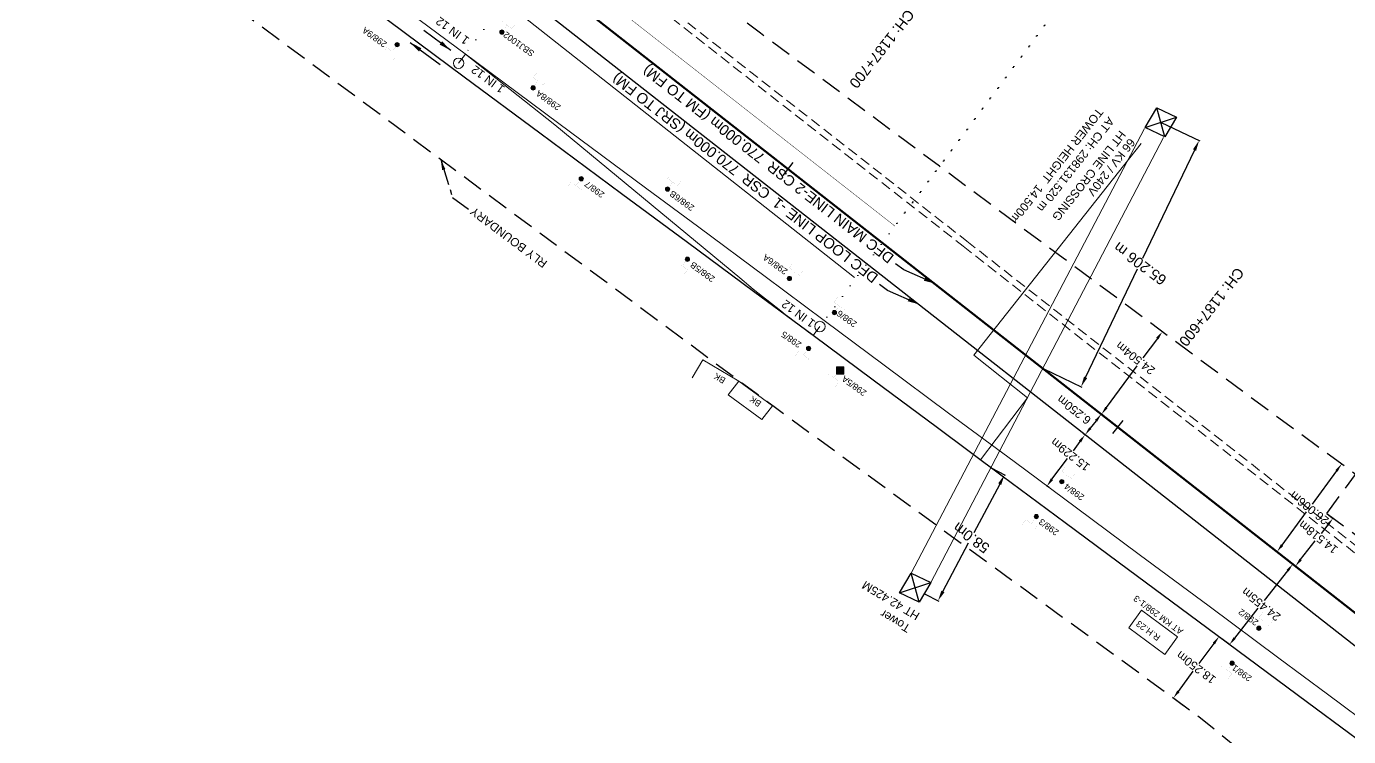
# Model space of a CAD drawing. Header units: metres. Extents: x 643874 to 646664, y 3378445 to 3380508.
# Drawn here: x 646071.5 to 646387.3, y 3378619.9 to 3378789.5 of the extents above; entities that cross this region are included whole.
import ezdxf
from ezdxf.enums import TextEntityAlignment as Align

# ---------------------------------------------------------------- set-up
doc = ezdxf.new("R2010")
doc.units = ezdxf.units.M
doc.header["$MEASUREMENT"] = 0
doc.header["$PDMODE"] = 35
doc.header["$PDSIZE"] = 1
for name, pattern in [('ACAD_ISO07W100', [3, 0, -3]), ('CENTER', [2, 1.25, -0.25, 0.25, -0.25]), ('DASHED', [0.75, 0.5, -0.25]), ('DASHED2', [0.375, 0.25, -0.125])]:
    doc.linetypes.add(name, pattern=pattern)
doc.layers.get('Defpoints').update_dxf_attribs({"color": 5, "lineweight": 0})
for name, color, linetype, lineweight in [('Bench_Mark', 7, 'Continuous', 0), ('C-ALIG-LABL-DG', 1, 'Continuous', 25), ('DFCC BOUNDARY', 6, 'CENTER', 0), ('DOTED LINE', 7, 'ACAD_ISO07W100', 18), ('Existing IR Track', 143, 'Continuous', 0), ('Existing Railway Boundary', 36, 'CENTER', 0), ('flow direction', 7, 'Continuous', 0), ('Govt buliding', 7, 'Continuous', 13), ('HT_PWR_LINE', 134, 'POWER', 0), ('NEW DFCC MAIN LINE - SHAMBHU - 05.03.2020$0$Proposed Alignment', 7, 'Continuous', 0), ('OHE MAST', 7, 'Continuous', 0), ('Pavers', 7, 'Continuous', 0), ('PROPOSED DFCC TRACK', 1, 'Continuous', 0), ('Residential Building Pucca', 7, 'Continuous', 13), ("SARAI BANJARA STN SRJ's", 251, 'Continuous', 0), ('Text', 7, 'Continuous', 13)]:
    doc.layers.add(name, color=color, linetype=linetype, lineweight=lineweight)
for name, color, linetype in [('Dimension', 10, 'Continuous'), ('HT_TEXT', 7, 'Continuous'), ('HT_TOWER', 7, 'Continuous'), ("SARAI BANJARA STN. SRJ's", 10, 'Continuous')]:
    doc.layers.add(name, color=color, linetype=linetype)
doc.styles.add('ARIAL', font='arial.ttf')
doc.styles.get("Standard").update_dxf_attribs({"font": 'arial.ttf'})
doc.styles.add('Style-Arial', font='arial.ttf')
doc.linetypes.add('F-LINE', pattern='A,0.6,["X",Standard,S=0.3,R=0,X=0,Y=-0.15],0.1', length=0.7)
doc.linetypes.add('POWER', pattern='A,10,-0.2,[131,ltypeshp.shx,S=0.4,R=0,X=-0.2,Y=0],-0.2,[131,ltypeshp.shx,S=0.4,R=180,X=1.2,Y=0],-1.4,[131,ltypeshp.shx,S=0.4,R=0,X=-0.2,Y=0],-0.2,[131,ltypeshp.shx,S=0.4,R=180,X=1.2,Y=0],-1.4,[131,ltypeshp.shx,S=0.4,R=0,X=-0.2,Y=0],-0.2,[131,ltypeshp.shx,S=0.4,R=180,X=1.2,Y=0],-1.2', length=14.8)
doc.dimstyles.new('DIM', dxfattribs={"dimtxt": 2.5, "dimasz": 2.5, "dimexe": 0.18, "dimexo": 0.0625, "dimgap": 0.09, "dimtad": 0, "dimtih": 1, "dimtoh": 1, "dimdec": 3, "dimzin": 0, "dimdsep": 46, "dimtxsty": 'Standard', "dimcen": 0.09, "dimaunit": 1, "dimadec": 3, "dimazin": 0, "dimtfac": 1, "dimtdec": 3, "dimtofl": 0, "dimtmove": 0, "dimatfit": 3, "dimfxl": 1, "dimtolj": 1, "dimtzin": 0, "dimarcsym": 0})
doc.dimstyles.new('ISO-25', dxfattribs={"dimtxt": 2.5, "dimasz": 2.5, "dimexe": 1.25, "dimexo": 0.625, "dimtad": 1, "dimdec": 3, "dimtxsty": 'Standard', "dimcen": 2.5, "dimadec": 0, "dimazin": 0, "dimtfac": 1, "dimtdec": 3, "dimtmove": 0, "dimatfit": 3, "dimfxl": 1, "dimarcsym": 0})
doc.dimstyles.get("Standard").update_dxf_attribs({"dimtxt": 2.5, "dimasz": 2.5, "dimexe": 0.18, "dimexo": 0.0625, "dimgap": 0.09, "dimtad": 0, "dimtih": 1, "dimtoh": 1, "dimdec": 3, "dimzin": 0, "dimdsep": 46, "dimtxsty": 'ARIAL', "dimcen": 0.09, "dimadec": 0, "dimazin": 0, "dimtfac": 1, "dimtdec": 3, "dimtofl": 0, "dimtmove": 0, "dimatfit": 3, "dimfxl": 1, "dimtolj": 1, "dimtzin": 0, "dimarcsym": 0})

# ---------------------------------------------------------------- blocks, each defined once
blk = doc.blocks.new('BM')
blk.add_hatch(color=256).paths.add_polyline_path([(-0.88, -0.88), (-0.88, 0.88), (0.88, 0.88), (0.88, -0.88)])
for p, q in [((0.88, 0.88), (-0.88, 0.88)), ((-0.88, 0.88), (-0.88, -0.88)), ((0.88, -0.88), (0.88, 0.88)), ((-0.88, -0.88), (0.88, -0.88))]:
    blk.add_line(p, q)
blk = doc.blocks.new('OHE MAST')
h = blk.add_hatch(color=256)
edge = h.paths.add_edge_path()
edge.add_arc((0, 0), 0.514, 0, 360)
at = {"const_width": 0.01, "flags": 128}
for points in [[(1.5, 3.5), (1.5, 2), (-1.5, 2), (-1.5, 3.5)], [(0, 2), (0, 0)]]:
    blk.add_lwpolyline(points, dxfattribs=at)
blk.add_circle((0, 0), 0.514)
blk = doc.blocks.new('*D42')
at = {"layer": 'Defpoints', "color": 0, "lineweight": 13, "transparency": 16777216}
for p in [(646324.94, 3378691.52), (646315.28, 3378679.73), (646315.86, 3378679.29)]:
    blk.add_point(p, dxfattribs=at)
at = {"layer": 'Dimension', "color": 0, "lineweight": -2, "transparency": 16777216}
for p, q in [((646324.84, 3378691.6), (646324.25, 3378692.03)), ((646323.16, 3378690.35), (646321.52, 3378688.14)), ((646316.47, 3378681.33), (646320.15, 3378686.3)), ((646315.76, 3378679.37), (646315.18, 3378679.8))]:
    blk.add_line(p, q, dxfattribs=at)
at = {"layer": 'Dimension', "color": 0, "lineweight": 13, "transparency": 16777216}
for points in [[(646322.89, 3378690.55), (646323.43, 3378690.15), (646324.35, 3378691.96)], [(646316.2, 3378681.53), (646316.74, 3378681.13), (646315.28, 3378679.73)]]:
    blk.add_solid(points, dxfattribs=at)
at = {"layer": 'Dimension', "color": 0, "lineweight": 0, "transparency": 16777216, "insert": (646320.84, 3378687.22), "char_height": 2, "attachment_point": 5, "rotation": 142, "style": 'Style-Arial'}
blk.add_mtext('\\A1;15.229m', dxfattribs=at)
blk = doc.blocks.new('TerminatorOpen_0.5')
at = {"color": 0, "linetype": 'ByBlock', "lineweight": -2}
for q in [(-1, 0.25), (-1, 0), (-1, -0.25)]:
    blk.add_line((0, 0), q, dxfattribs=at)
blk = doc.blocks.new('*D93')
at = {"layer": 'Defpoints', "color": 0, "lineweight": 13, "transparency": 16777216}
for p in [(646342.76, 3378716.62), (646342.82, 3378716.57), (646328.23, 3378696.88)]:
    blk.add_point(p, dxfattribs=at)
at = {"layer": 'Dimension', "color": 0, "lineweight": -2, "transparency": 16777216}
for p, q in [((646341.63, 3378714.96), (646338.2, 3378710.31)), ((646342.86, 3378716.54), (646342.92, 3378716.5)), ((646329.48, 3378698.45), (646336.84, 3378708.46)), ((646328.33, 3378696.81), (646328.39, 3378696.77))]:
    blk.add_line(p, q, dxfattribs=at)
at = {"layer": 'Dimension', "color": 0, "lineweight": 13, "transparency": 16777216}
for points in [[(646341.36, 3378715.16), (646341.9, 3378714.77), (646342.82, 3378716.57)], [(646329.21, 3378698.65), (646329.74, 3378698.25), (646328.29, 3378696.84)]]:
    blk.add_solid(points, dxfattribs=at)
at = {"layer": 'Dimension', "color": 0, "lineweight": 0, "transparency": 16777216, "insert": (646336.39, 3378710.27), "char_height": 2, "attachment_point": 5, "rotation": 142, "style": 'Style-Arial'}
blk.add_mtext('\\A1;24.504m', dxfattribs=at)
blk = doc.blocks.new('*D122')
at = {"layer": 'Defpoints', "color": 0, "lineweight": 13, "transparency": 16777216}
for p in [(646327.68, 3378697.32), (646323.82, 3378692.4), (646324.38, 3378691.96)]:
    blk.add_point(p, dxfattribs=at)
at = {"layer": 'Dimension', "color": 0, "lineweight": -2, "transparency": 16777216}
for p, q in [((646327, 3378695.31), (646325.61, 3378693.54)), ((646327.77, 3378697.24), (646328.33, 3378696.8)), ((646323.92, 3378692.32), (646324.48, 3378691.88))]:
    blk.add_line(p, q, dxfattribs=at)
at = {"layer": 'Dimension', "color": 0, "lineweight": 13, "transparency": 16777216}
for points in [[(646326.74, 3378695.51), (646327.26, 3378695.1), (646328.23, 3378696.88)], [(646325.35, 3378693.74), (646325.87, 3378693.33), (646324.38, 3378691.96)]]:
    blk.add_solid(points, dxfattribs=at)
at = {"layer": 'Dimension', "color": 0, "lineweight": 0, "transparency": 16777216, "insert": (646321.72, 3378697.91), "char_height": 2, "attachment_point": 5, "rotation": 142, "style": 'Style-Arial'}
blk.add_mtext('\\A1;6.250m', dxfattribs=at)
blk = doc.blocks.new('*D131')
at = {"layer": 'Defpoints', "color": 0, "linetype": 'ByBlock', "lineweight": 13, "ltscale": 5, "transparency": 16777216}
for p in [(646382.1, 3378673.15), (646373.15, 3378661.72), (646374.62, 3378660.57)]:
    blk.add_point(p, dxfattribs=at)
at = {"layer": 'DFCC BOUNDARY', "color": 0, "linetype": 'ByBlock', "lineweight": -2, "ltscale": 5, "transparency": 16777216}
for p, q in [((646382.19, 3378673.07), (646383.67, 3378671.92)), ((646382.34, 3378670.42), (646380.76, 3378668.42)), ((646375.85, 3378662.14), (646379.35, 3378666.61)), ((646373.25, 3378661.64), (646374.72, 3378660.49))]:
    blk.add_line(p, q, dxfattribs=at)
at = {"layer": 'DFCC BOUNDARY', "color": 0, "linetype": 'ByBlock', "lineweight": 13, "ltscale": 5, "transparency": 16777216}
for points in [[(646382.07, 3378670.63), (646382.6, 3378670.22), (646383.57, 3378672)], [(646375.59, 3378662.35), (646376.11, 3378661.94), (646374.62, 3378660.57)]]:
    blk.add_solid(points, dxfattribs=at)
at = {"layer": 'DFCC BOUNDARY', "color": 0, "linetype": 'ByBlock', "lineweight": 20, "ltscale": 5, "transparency": 16777216, "insert": (646380.06, 3378667.51), "char_height": 2, "attachment_point": 5, "rotation": 142, "style": 'Style-Arial'}
blk.add_mtext('\\A1;14.518m', dxfattribs=at)
blk = doc.blocks.new('*D140')
at = {"layer": 'Defpoints', "color": 0, "lineweight": 13, "transparency": 16777216}
for p in [(646358.87, 3378641.84), (646345.46, 3378629.06), (646347.99, 3378627.19)]:
    blk.add_point(p, dxfattribs=at)
at = {"layer": 'Dimension', "color": 0, "lineweight": -2, "transparency": 16777216}
for p, q in [((646355.15, 3378642.11), (646351.58, 3378637.31)), ((646358.77, 3378641.92), (646356.24, 3378643.79)), ((646346.65, 3378630.67), (646350.22, 3378635.47)), ((646347.89, 3378627.26), (646345.36, 3378629.14))]:
    blk.add_line(p, q, dxfattribs=at)
at = {"layer": 'Dimension', "color": 0, "lineweight": 13, "transparency": 16777216}
for points in [[(646354.88, 3378642.31), (646355.41, 3378641.91), (646356.34, 3378643.72)], [(646346.39, 3378630.87), (646346.92, 3378630.47), (646345.46, 3378629.06)]]:
    blk.add_solid(points, dxfattribs=at)
at = {"layer": 'Dimension', "color": 0, "lineweight": 0, "transparency": 16777216, "insert": (646350.9, 3378636.39), "char_height": 2, "attachment_point": 5, "rotation": 143, "style": 'Style-Arial'}
blk.add_mtext('\\A1;18.250m', dxfattribs=at)
blk = doc.blocks.new('*D394')
at = {"layer": 'Defpoints', "color": 0, "linetype": 'ByBlock', "lineweight": 13, "ltscale": 5, "transparency": 16777216}
for p in [(646373.98, 3378661.07), (646373.98, 3378661.07), (646358.87, 3378641.84)]:
    blk.add_point(p, dxfattribs=at)
at = {"layer": 'DFCC BOUNDARY', "color": 0, "linetype": 'ByBlock', "lineweight": -2, "ltscale": 5, "transparency": 16777216}
for p, q in [((646372.75, 3378659.49), (646367.13, 3378652.36)), ((646360.1, 3378643.41), (646365.72, 3378650.55))]:
    blk.add_line(p, q, dxfattribs=at)
at = {"layer": 'DFCC BOUNDARY', "color": 0, "linetype": 'ByBlock', "lineweight": 13, "ltscale": 5, "transparency": 16777216}
for points in [[(646373.01, 3378659.29), (646372.48, 3378659.7), (646373.98, 3378661.07)], [(646360.36, 3378643.21), (646359.84, 3378643.62), (646358.87, 3378641.84)]]:
    blk.add_solid(points, dxfattribs=at)
at = {"layer": 'DFCC BOUNDARY', "color": 0, "linetype": 'ByBlock', "lineweight": 20, "ltscale": 5, "transparency": 16777216, "insert": (646366.42, 3378651.45), "char_height": 2, "attachment_point": 5, "rotation": 141.4264, "style": 'Style-Arial'}
blk.add_mtext('\\A1;24.455m', dxfattribs=at)
blk = doc.blocks.new('*D395')
at = {"layer": 'Defpoints', "color": 0, "linetype": 'ByBlock', "lineweight": 13, "ltscale": 5, "transparency": 16777216}
for p in [(646385.63, 3378684.96), (646385.63, 3378684.96), (646370.23, 3378664.01)]:
    blk.add_point(p, dxfattribs=at)
at = {"layer": 'DFCC BOUNDARY', "color": 0, "linetype": 'ByBlock', "lineweight": -2, "ltscale": 5, "transparency": 16777216}
for p, q in [((646384.44, 3378683.35), (646378.61, 3378675.41)), ((646371.41, 3378665.62), (646377.25, 3378673.56))]:
    blk.add_line(p, q, dxfattribs=at)
at = {"layer": 'DFCC BOUNDARY', "color": 0, "linetype": 'ByBlock', "lineweight": 13, "ltscale": 5, "transparency": 16777216}
for points in [[(646384.18, 3378683.55), (646384.71, 3378683.15), (646385.63, 3378684.96)], [(646371.14, 3378665.81), (646371.68, 3378665.42), (646370.23, 3378664.01)]]:
    blk.add_solid(points, dxfattribs=at)
at = {"layer": 'DFCC BOUNDARY', "color": 0, "linetype": 'ByBlock', "lineweight": 20, "ltscale": 5, "transparency": 16777216, "insert": (646377.93, 3378674.48), "char_height": 2, "attachment_point": 5, "rotation": 141.4264, "style": 'Style-Arial'}
blk.add_mtext('\\A1;26.006m', dxfattribs=at)
blk = doc.blocks.new('Tick Hor')
blk.add_lwpolyline([(-19.7, 0), (19.7, 0)])
blk = doc.blocks.new('*D492')
at = {"layer": 'Defpoints', "color": 0, "transparency": 16777216}
for p in [(646342.47, 3378766.6), (646351.6, 3378762.23), (646314.28, 3378707.8)]:
    blk.add_point(p, dxfattribs=at)
at = {"layer": 'Pavers', "color": 0, "lineweight": -2, "transparency": 16777216}
for p, q in [((646342.52, 3378766.58), (646351.76, 3378762.15)), ((646350.52, 3378759.97), (646338.11, 3378734.08)), ((646324.49, 3378705.68), (646336.9, 3378731.57)), ((646314.34, 3378707.78), (646323.57, 3378703.35))]:
    blk.add_line(p, q, dxfattribs=at)
at = {"layer": 'Pavers', "color": 0, "transparency": 16777216}
for points in [[(646350.14, 3378760.15), (646350.89, 3378759.79), (646351.6, 3378762.23)], [(646324.12, 3378705.86), (646324.87, 3378705.5), (646323.41, 3378703.43)]]:
    blk.add_solid(points, dxfattribs=at)
at = {"layer": 'Pavers', "color": 0, "transparency": 16777216, "insert": (646337.5, 3378732.83), "char_height": 2.5, "attachment_point": 5, "rotation": 143.4264}
blk.add_mtext('\\A1;65.206 m', dxfattribs=at)
blk = doc.blocks.new('*D493')
at = {"layer": 'Defpoints', "color": 0, "transparency": 16777216}
for p in [(646301.89, 3378684.11), (646286, 3378654.04), (646289.25, 3378652.32)]:
    blk.add_point(p, dxfattribs=at)
at = {"layer": 'Pavers', "color": 0, "lineweight": -2, "transparency": 16777216}
for p, q in [((646301.95, 3378684.08), (646305.3, 3378682.3)), ((646303.98, 3378680.18), (646297.84, 3378668.58)), ((646290.42, 3378654.53), (646296.55, 3378666.13)), ((646286.05, 3378654.01), (646289.41, 3378652.24))]:
    blk.add_line(p, q, dxfattribs=at)
at = {"layer": 'Pavers', "color": 0, "transparency": 16777216}
for points in [[(646303.61, 3378680.37), (646304.34, 3378679.98), (646305.15, 3378682.39)], [(646290.05, 3378654.73), (646290.79, 3378654.34), (646289.25, 3378652.32)]]:
    blk.add_solid(points, dxfattribs=at)
at = {"layer": 'Pavers', "color": 0, "transparency": 16777216, "insert": (646297.2, 3378667.36), "char_height": 2.5, "attachment_point": 5, "rotation": 143.4264}
blk.add_mtext('\\A1;58.0m', dxfattribs=at)

msp = doc.modelspace()

# ---------------------------------------------------------------- linework, layer by layer
at = {"layer": 'DOTED LINE', "linetype": 'ACAD_ISO07W100', "lineweight": 18}
for p, q in [((646256.4685, 3378890.8532), (646176.3765, 3378782.8752)), ((646342.4519, 3378826.8791), (646259.4277, 3378715.642))]:
    msp.add_line(p, q, dxfattribs=at)
at = {"layer": 'Existing IR Track', "color": 0, "lineweight": 20, "flags": 128}
msp.add_lwpolyline([(646393.8348, 3378621.3787), (646382.2545, 3378629.9918), (646370.6541, 3378638.6198), (646353.9904, 3378650.9922), (646337.318, 3378663.3711), (646322.3119, 3378674.5072), (646307.4043, 3378685.5702), (646291.7812, 3378697.1511), (646276.4035, 3378708.5502), (646262.085, 3378719.2183), (646247.9679, 3378729.7363), (646232.0964, 3378741.5298), (646219.42, 3378750.9491), (646198.6833, 3378766.3031), (646178.7628, 3378781.0989), (646165.2306, 3378791.1717), (646157.1362, 3378797.1576), (646133.6639, 3378814.6895), (646116.6331, 3378827.3603), (646100.2684, 3378839.5591), (646082.2843, 3378852.9397), (646065.5305, 3378865.573)], dxfattribs=at)
at = {"layer": 'Existing IR Track', "color": 7, "lineweight": 25, "flags": 128}
msp.add_lwpolyline([(646391.2505, 3378617.7969), (646379.6132, 3378626.4385), (646367.923, 3378635.1194), (646351.3417, 3378647.4269), (646334.7572, 3378659.7368), (646319.6567, 3378670.9323), (646304.5754, 3378682.1134), (646289.1327, 3378693.587), (646273.7316, 3378705.0296), (646259.4277, 3378715.642), (646245.168, 3378726.2216), (646229.3966, 3378737.8955), (646213.659, 3378749.5443), (646194.1182, 3378764.0088), (646176.1112, 3378777.3836), (646154.5868, 3378793.3891), (646134.3174, 3378808.4335), (646114.3287, 3378823.2801), (646097.5792, 3378835.7356), (646079.4971, 3378849.1892), (646063.1191, 3378861.5605)], dxfattribs=at)
at = {"layer": 'Existing IR Track', "color": 0, "lineweight": 20, "flags": 128}
msp.add_lwpolyline([(646176.3734, 3378782.871), (646197.7234, 3378765.992), (646241.8926, 3378729.4268, 0.01263636), (646259.4281, 3378715.6417)], format="xyb", dxfattribs=at)
at = {"layer": 'Existing Railway Boundary', "color": 32, "linetype": 'DASHED2', "lineweight": 25, "ltscale": 20, "flags": 128}
for points in [[(646382.0964, 3378673.152), (646388.9705, 3378682.5044), (646363.2714, 3378701.3938), (646349.725, 3378711.4467), (646334.8174, 3378722.5097), (646319.1741, 3378734.1055), (646303.8417, 3378745.471), (646289.5682, 3378756.1056), (646275.4273, 3378766.6413), (646259.5321, 3378778.4524), (646246.8244, 3378787.8951), (646226.0838, 3378803.2519), (646206.2101, 3378818.0129), (646192.6395, 3378828.1143), (646184.5756, 3378834.0777), (646161.1565, 3378851.5698), (646144.091, 3378864.2664), (646127.7606, 3378876.4397), (646109.8615, 3378889.7571), (646093.3095, 3378902.2382), (646076.755, 3378914.8401), (646063.9377, 3378924.8039), (646043.3351, 3378941.0957), (646022.5406, 3378957.5395), (646006.6961, 3378970.1254), (645990.3051, 3378983.1455), (645970.7144, 3378998.323), (645957.9187, 3379008.2358), (645955.0842, 3379004.5061)], [(646588.1154, 3378444.7903), (646567.005, 3378462.112), (646508.624, 3378505.748), (646429.651, 3378563.418), (646396.278, 3378587.827), (646351.975, 3378624.279), (646250.443, 3378698.374), (646079.983, 3378824.799), (646056.47, 3378841.774), (646023.57, 3378867.213), (646021.684, 3378868.432), (645994.578, 3378887.898), (645990.594, 3378890.304), (645955.823, 3378914.816), (645918.998, 3378942.687), (645844.461, 3378997.23)], [(646382.0964, 3378673.152), (646404.404, 3378656.749), (646444.656, 3378626.744), (646484.254, 3378597.245), (646565.358, 3378537.027), (646605.623, 3378507.215), (646626.494, 3378491.5631)]]:
    msp.add_lwpolyline(points, dxfattribs=at)
at = {"layer": 'Govt buliding', "linetype": 'Continuous', "flags": 128}
msp.add_lwpolyline([(646337.849, 3378650.072), (646346.421, 3378643.717), (646343.397, 3378639.499), (646334.8241, 3378645.8546), (646337.849, 3378650.072)], close=True, dxfattribs=at)
at = {"layer": 'HT_PWR_LINE', "color": 7, "lineweight": 18, "flags": 128}
for points in [[(646338.5901, 3378765.0824), (646282.8465, 3378658.8908)], [(646287.538, 3378656.648), (646343.0954, 3378762.9297)]]:
    msp.add_lwpolyline(points, dxfattribs=at)
at = {"layer": 'HT_TEXT', "lineweight": 15, "flags": 128}
msp.add_lwpolyline([(646337.7359, 3378761.5519), (646297.7657, 3378710.9457), (646310.6602, 3378700.7612), (646299.4222, 3378685.9421)], dxfattribs=at)
at = {"layer": 'HT_TOWER', "linetype": 'Continuous', "flags": 128}
for points in [[(646346.1994, 3378767.8263), (646343.4254, 3378763.1393), (646338.7334, 3378765.3813), (646341.5079, 3378770.0691), (646346.1994, 3378767.8263)], [(646287.538, 3378656.648), (646284.764, 3378651.961), (646280.072, 3378654.203), (646282.8465, 3378658.8908), (646287.538, 3378656.648)]]:
    msp.add_lwpolyline(points, close=True, dxfattribs=at)
for points in [[(646338.7334, 3378765.3813), (646346.1994, 3378767.8263)], [(646343.4254, 3378763.1393), (646341.5079, 3378770.0691)], [(646284.764, 3378651.961), (646282.8465, 3378658.8908)], [(646280.072, 3378654.203), (646287.538, 3378656.648)]]:
    msp.add_lwpolyline(points, dxfattribs=at)
at = {"layer": 'NEW DFCC MAIN LINE - SHAMBHU - 05.03.2020$0$Proposed Alignment', "color": 1, "linetype": 'F-LINE', "lineweight": 18, "ltscale": 5, "flags": 128}
for points, format in [([(646278.9568, 3378741.8074, 0.1, 0.1, 0), (645927.447, 3379016.9892, 0.1, 0.1, 0), (645923.5097, 3379020.0714, 0.1, 0.1, 0), (645919.5711, 3379023.1532, 0.1, 0.1, 0), (645915.6304, 3379026.234, 0.1, 0.1, 0), (645911.6869, 3379029.313, 0.1, 0.1, 0), (645907.738, 3379032.391, 0.1, 0.1, 0), (645903.7867, 3379035.4642, 0.1, 0.1, 0), (645899.8308, 3379038.5331, 0.1, 0.1, 0), (645895.8728, 3379041.5943, 0.1, 0.1, 0.00313394), (645865.9104, 3379064.4318, 0.1, 0.1, 0), (645861.9063, 3379067.4392, 0.1, 0.1, 0), (645857.8986, 3379070.4402, 0.1, 0.1, 0), (645853.888, 3379073.4356, 0.1, 0.1, 0), (645849.8768, 3379076.4249, 0.1, 0.1, 0), (645845.8619, 3379079.4118, 0.1, 0.1, 0), (645841.8459, 3379082.3956, 0.1, 0.1, 0), (645837.8295, 3379085.3771, 0.1, 0.1, 0), (645833.8133, 3379088.3571, 0.1, 0.1, 0), (645663.8751, 3379214.443, 0.1, 0.1, 0), (645667.5992, 3379219.4624, 0.1, 0.1, 0), (645663.5838, 3379222.4416, 0, 0, 0), (645631.4601, 3379246.2759, 0, 0, 0), (645614.5101, 3379258.8519, 0, 0, 0), (645618.5326, 3379264.2733, 0, 0, 0)], "xyseb"), ([(646269.2893, 3378729.5469), (646088.6004, 3378872.0218), (645917.5383, 3379004.1114), (645913.6013, 3379007.1933), (645909.6645, 3379010.2737), (645905.7275, 3379013.3516), (645901.7896, 3379016.4263), (645897.8527, 3379019.4949), (645893.9116, 3379022.5602), (645889.9677, 3379025.6197), (645886.0162, 3379028.676, 0.00313394), (645856.173, 3379051.4225), (645852.1827, 3379054.4195), (645848.1872, 3379057.4114), (645844.1869, 3379060.3991), (645840.1804, 3379063.3849), (645836.4119, 3379066.1884)], "xyb")]:
    msp.add_lwpolyline(points, format=format, dxfattribs=at)
at = {"layer": 'Residential Building Pucca', "linetype": 'Continuous', "flags": 128}
msp.add_lwpolyline([(646230.5116, 3378705.5423), (646233.05, 3378709.85), (646241.703, 3378704.751), (646239.1029, 3378701.5008)], dxfattribs=at)
msp.add_lwpolyline([(646247.148, 3378695.605), (646249.748, 3378698.855), (646241.703, 3378704.751), (646239.1029, 3378701.5008), (646247.148, 3378695.605)], close=True, dxfattribs=at)
at = {"layer": "SARAI BANJARA STN SRJ's", "color": 7, "lineweight": 20}
for p, q in [((646176.3734, 3378782.871), (646174.7525, 3378780.6955)), ((646259.4277, 3378715.642), (646261.0486, 3378717.8176))]:
    msp.add_line(p, q, dxfattribs=at)
at = {"layer": "SARAI BANJARA STN SRJ's", "color": 7}
for centre in [(646174.7525, 3378780.6955), (646261.0486, 3378717.8176)]:
    msp.add_circle(centre, 1.2487, dxfattribs=at)
at = {"layer": "SARAI BANJARA STN. SRJ's", "color": 1, "lineweight": 25, "flags": 128}
msp.add_lwpolyline([(646521.533, 3378537.6176), (646414.8911, 3378621.103), (645920.5122, 3379008.1309), (645916.5752, 3379011.2128), (645912.6384, 3379014.2931), (645908.7014, 3379017.3711), (645904.7635, 3379020.4458), (645900.8266, 3379023.5143), (645896.8855, 3379026.5796), (645892.9416, 3379029.6392), (645888.9901, 3379032.6954, 0.00313394), (645859.1469, 3379055.4419), (645855.1566, 3379058.439), (645851.1611, 3379061.4309), (645847.1608, 3379064.4185), (645843.1543, 3379067.4043), (645839.1469, 3379070.3857), (645835.1365, 3379073.3652), (645831.1239, 3379076.3439), (645827.1096, 3379079.3226), (645587.7305, 3379256.9303)], format="xyb", dxfattribs=at)
at = {"layer": "SARAI BANJARA STN. SRJ's", "color": 1, "lineweight": 50, "flags": 128}
msp.add_lwpolyline([(646612.5727, 3378474.5969, -0.00136646), (646600.4293, 3378483.9115), (646596.473, 3378486.9688), (646592.5214, 3378490.0323), (646588.5739, 3378493.1011), (646584.6299, 3378496.1743), (646580.6886, 3378499.251), (646576.7494, 3378502.3304), (646572.8116, 3378505.4115), (646568.8744, 3378508.4935), (646418.7438, 3378626.0243), (645924.3649, 3379013.0522)], format="xyb", dxfattribs=at)

# ---------------------------------------------------------------- block references
at = {"layer": 'Bench_Mark'}
msp.add_blockref('BM', (646265.862, 3378707.324), dxfattribs=at)
at = {"layer": 'C-ALIG-LABL-DG', "color": 1, "linetype": 'Continuous', "lineweight": 25, "xscale": 0.1, "yscale": 0.1, "zscale": 0.1, "rotation": 231.9441422366421}
for p in [(646253.3969, 3378755.4672, 0.1), (646332.1379, 3378693.8243, 0.1)]:
    msp.add_blockref('Tick Hor', p, dxfattribs=at)
at = {"layer": 'OHE MAST', "lineweight": 13}
for p, rotation in [((646185.083, 3378788.142), 323.3908318566117), ((646160.0466, 3378785.141), 143.3908318566117), ((646192.538, 3378774.82), 323.3908318566117), ((646204.057, 3378753.098), 143.3908318566117), ((646224.665, 3378750.638), 323.3908318566117), ((646229.415, 3378733.877), 143.3908318566117), ((646253.776, 3378729.288), 323.3908318566117), ((646264.515, 3378721.147), 323.3908318566117), ((646258.346, 3378712.594), 143.3908318566117), ((646265.551, 3378707.171), 143.3908318566117), ((646318.79, 3378680.764), 323.3908318566117), ((646312.73, 3378672.431), 143.3908318566117), ((646365.88, 3378645.759), 323.3908318566117), ((646359.486, 3378637.392), 143.3908318566117)]:
    msp.add_blockref('OHE MAST', p, dxfattribs=dict(at, rotation=rotation))

# ---------------------------------------------------------------- texts
at = {"layer": 'Existing Railway Boundary', "color": 0, "lineweight": 20, "ltscale": 5, "style": 'ARIAL'}
msp.add_text('RLY BOUNDARY', height=2, rotation=143.203627, dxfattribs=at).set_placement((646178.4704, 3378746.4854), align=Align.RIGHT)
at = {"layer": 'HT_TEXT', "color": 7, "style": 'ARIAL'}
for s, p in [('TOWER HEIGHT  14.500m', (646327.2888, 3378770.1992)), ('AT CH: 298131.520 m', (646329.9293, 3378768.056)), ('HT LINE CROSSING', (646332.6871, 3378764.7996)), ('66 KV / 240V', (646334.9516, 3378762.9511))]:
    msp.add_text(s, height=2, rotation=231.831665, dxfattribs=at).set_placement(p)
at = {"layer": 'HT_TOWER', "style": 'ARIAL'}
for s, p in [('HT 42.425M', (646285.0741, 3378649.2687)), ('Tower', (646282.8837, 3378646.3164))]:
    msp.add_text(s, height=2, rotation=149.119609, dxfattribs=at).set_placement(p)
at = {"layer": 'OHE MAST', "style": 'ARIAL'}
for s, rotation, p in [('298/9A', 144, (646152.4177, 3378789.4501)), ('SBJ1002', 144, (646186.1298, 3378788.3668)), ('298/8A', 144, (646193.9236, 3378774.3897)), ('298/7', 144, (646205.5141, 3378752.7111)), ('298/6B', 144, (646225.8308, 3378750.4017)), ('298/5B', 144, (646230.7517, 3378733.4159)), ('298/6A', 144, (646248.1097, 3378735.1974)), ('298/6', 144, (646265.7822, 3378721.8088)), ('298/5', 145.511698, (646252.455, 3378716.8054)), ('298/5A', 144, (646266.9493, 3378706.1985)), ('298/4', 144, (646320.101, 3378680.4576)), ('298/3', 144, (646314.0157, 3378672.0408)), ('298/2', 144, (646361.6863, 3378650.5265)), ('298/1', 144, (646360.1012, 3378637.1958))]:
    msp.add_text(s, height=1.5, rotation=rotation, dxfattribs=at).set_placement(p, align=Align.RIGHT)
at = {"layer": 'Pavers', "color": 1, "insert": (646347.0602, 3378644.1137), "char_height": 1.5, "attachment_point": 1, "rotation": 143.426366}
msp.add_mtext_dynamic_manual_height_columns('{\\C7;AT KM 298/1-3}', width=20.670446, gutter_width=1.25, heights=[0], dxfattribs=at)
at = {"layer": "SARAI BANJARA STN SRJ's", "color": 7, "style": 'ARIAL'}
for p in [(646177.5039, 3378786.5752), (646185.974, 3378774.9777), (646260.1119, 3378719.0066)]:
    msp.add_text('1 IN 12', height=2, rotation=143.603357, dxfattribs=at).set_placement(p)
at = {"layer": "SARAI BANJARA STN. SRJ's", "color": 10, "linetype": 'Continuous', "lineweight": 13, "char_height": 2.5, "attachment_point": 4, "rotation": 142.160222, "line_spacing_factor": 0.60036, "style": 'ARIAL'}
for s, insert in [('DFC MAIN LINE-2 CSR  {\\A1;770.000}m (FM TO FM)', (646278.4078, 3378733.9911)), ('DFC LOOP LINE -1  CSR  {\\A1;770.000}m (SRJ TO FM)', (646274.6571, 3378729.3056))]:
    msp.add_mtext(s, dxfattribs=dict(at, insert=insert))
at = {"layer": 'Text'}
for s, rotation, p in [('BK', 148.700571, (646238.6789, 3378705.3594)), ('BK', 144.46723, (646247.2155, 3378699.7339)), ('R.H.23', 144, (646342.5229, 3378643.8464))]:
    msp.add_text(s, height=1.5, rotation=rotation, dxfattribs=at).set_placement(p)

# ---------------------------------------------------------------- dimensions: what is measured, and where the dimension line sits
at = {"layer": 'DFCC BOUNDARY', "linetype": 'ByBlock', "lineweight": 20, "ltscale": 5}
for p1, p2, picture, middle in [((646370.2269, 3378664.006), (646385.6289, 3378684.9606), '*D395', (646377.9279, 3378674.4833)), ((646358.8659, 3378641.8421), (646373.9814, 3378661.0668), '*D394', (646366.4236, 3378651.4544))]:
    dim = msp.add_aligned_dim(p1=p1, p2=p2, distance=0, dimstyle='Standard', override={"dimtxt": 2, "dimasz": 2, "dimexe": 0.125, "dimexo": 0.125, "dimgap": 0.125, "dimtad": 1, "dimtih": 0, "dimtoh": 0, "dimzin": 11, "dimpost": 'm', "dimtxsty": 'Style-Arial', "dimsah": 1, "dimadec": 4, "dimazin": 3, "dimtmove": 2, "dimatfit": 1, "dimldrblk": 'TerminatorOpen_0.5', "dimfrac": 2, "dimtzin": 11}, dxfattribs=at)
    dim.commit()
    dim.dimension.update_dxf_attribs({"geometry": picture, "text_midpoint": middle, "text_rotation": 358})
dim = msp.add_linear_dim(base=(646374.6191, 3378660.5676), p1=(646382.0964, 3378673.152), p2=(646373.1468, 3378661.7202), angle=231.944142, dimstyle='Standard', override={"dimtxt": 2, "dimasz": 2, "dimexe": 0.125, "dimexo": 0.125, "dimgap": 0.125, "dimtad": 1, "dimtih": 0, "dimtoh": 0, "dimzin": 11, "dimpost": 'm', "dimtxsty": 'Style-Arial', "dimsah": 1, "dimadec": 4, "dimazin": 3, "dimtmove": 2, "dimatfit": 1, "dimldrblk": 'TerminatorOpen_0.5', "dimfrac": 2, "dimtzin": 11}, dxfattribs=at)
dim.commit()
dim.dimension.update_dxf_attribs({"geometry": '*D131', "text_midpoint": (646380.0564, 3378667.513), "dimtype": 161, "text_rotation": 142})
at = {"layer": 'Dimension', "color": 10, "lineweight": 0}
for base, p1, p2, angle, picture, middle in [((646342.8156, 3378716.5745), (646328.2321, 3378696.882), (646342.758, 3378716.6169), 53.645036, '*D93', (646336.3933, 3378710.2682)), ((646324.3794, 3378691.9607), (646327.6759, 3378697.3174), (646323.8233, 3378692.3961), 231.944142, '*D122', (646321.722, 3378697.9116)), ((646315.2785, 3378679.7268), (646324.9385, 3378691.5229), (646315.8627, 3378679.2932), 233.420607, '*D42', (646320.8364, 3378687.2162))]:
    dim = msp.add_linear_dim(base=base, p1=p1, p2=p2, angle=angle, dimstyle='Standard', override={"dimtxt": 2, "dimasz": 2, "dimexe": 0.125, "dimexo": 0.125, "dimgap": 0.125, "dimtad": 1, "dimtih": 0, "dimtoh": 0, "dimzin": 3, "dimpost": 'm', "dimtxsty": 'Style-Arial', "dimsah": 1, "dimadec": 4, "dimazin": 3, "dimtmove": 2, "dimatfit": 1, "dimldrblk": 'TerminatorOpen_0.5', "dimfrac": 2, "dimtzin": 11}, dxfattribs=at)
    dim.commit()
    dim.dimension.update_dxf_attribs({"geometry": picture, "text_midpoint": middle, "dimtype": 161, "text_rotation": 142})
at = {"layer": 'Dimension', "color": 7, "lineweight": 0}
dim = msp.add_linear_dim(base=(646345.4629, 3378629.0621), p1=(646358.8659, 3378641.8421), p2=(646347.9917, 3378627.1859), angle=233.426366, dimstyle='Standard', override={"dimtxt": 2, "dimasz": 2, "dimexe": 0.125, "dimexo": 0.125, "dimgap": 0.125, "dimtad": 1, "dimtih": 0, "dimtoh": 0, "dimzin": 3, "dimpost": 'm', "dimtxsty": 'Style-Arial', "dimsah": 1, "dimadec": 4, "dimazin": 3, "dimtmove": 2, "dimatfit": 1, "dimldrblk": 'TerminatorOpen_0.5', "dimfrac": 2, "dimtzin": 11}, dxfattribs=at)
dim.commit()
dim.dimension.update_dxf_attribs({"geometry": '*D140', "text_midpoint": (646350.9, 3378636.3902), "dimtype": 161, "text_rotation": 143})
at = {"layer": 'Pavers', "color": 7}
dim = msp.add_aligned_dim(p1=(646301.8919, 3378684.1072), p2=(646285.9968, 3378654.0439), distance=3.6799, text='58.0m', dimstyle='DIM', override={"dimpost": ' m'}, dxfattribs=at)
dim.commit()
dim.dimension.update_dxf_attribs({"geometry": '*D493', "text_midpoint": (646297.1976, 3378667.3555)})

# ---------------------------------------------------------------- leaders
at = {"layer": 'Existing Railway Boundary', "color": 0, "lineweight": 20, "ltscale": 5}
msp.add_leader([(646170.4683, 3378757.6888), (646173.3074, 3378748.6249), (646177.0805, 3378745.8288)], dimstyle='ISO-25', override={"dimtxt": 3, "dimtad": 0}, dxfattribs=at)
at = {"layer": 'flow direction', "lineweight": 0}
for points in [[(646172.9245, 3378783.7542), (646166.4196, 3378788.5579)], [(646163.159, 3378785.6894), (646170.3264, 3378780.3939)]]:
    msp.add_leader(points, dimstyle='ISO-25', override={"dimtxt": 0.5, "dimasz": 3, "dimtad": 0}, dxfattribs=at)
at = {"layer": 'PROPOSED DFCC TRACK', "linetype": 'Continuous', "lineweight": 9}
for points in [[(646288.3104, 3378728.1349), (646281.0687, 3378731.3395), (646279.1222, 3378732.7853)], [(646284.4577, 3378723.2136), (646277.216, 3378726.4182), (646275.2695, 3378727.864)]]:
    msp.add_leader(points, dimstyle='ISO-25', override={"dimtxt": 3, "dimtad": 0, "dimdec": 3, "dimzin": 2, "dimtdec": 3}, dxfattribs=at)

# ---------------------------------------------------------------- next in the draw order: texts
at = {"layer": 'C-ALIG-LABL-DG', "color": 1, "linetype": 'Continuous', "lineweight": 25, "char_height": 2.5, "width": 31.503939, "attachment_point": 6, "rotation": 231.944142, "style": 'ARIAL', "bg_fill": 3, "box_fill_scale": 1.028571, "bg_fill_color": 256, "bg_fill_true_color": 13158600, "bg_fill_transparency": 0}
for s, insert in [('CH: 1187+700', (646268.8693, 3378775.2312)), ('CH: 1187+600', (646347.6103, 3378713.5883))]:
    msp.add_mtext(s, dxfattribs=dict(at, insert=insert))

# ---------------------------------------------------------------- next in the draw order: linework, layer by layer
at = {"layer": 'DOTED LINE', "color": 1, "linetype": 'ACAD_ISO07W100', "lineweight": 18}
msp.add_line((646335.1909, 3378817.1508), (646278.9568, 3378741.8074), dxfattribs=at)
at = {"layer": 'PROPOSED DFCC TRACK', "color": 5, "linetype": 'DASHED', "lineweight": 13, "ltscale": 5}
for points in [[(645956.9489, 3379001.8306), (646098.7905, 3378890.7889), (646213.7837, 3378800.7658), (646295.2445, 3378736.9936), (646492.5173, 3378582.5572)], [(645957.8736, 3379003.0117), (646099.7152, 3378891.9701), (646214.7083, 3378801.9469), (646296.1691, 3378738.1747), (646493.442, 3378583.7384)]]:
    msp.add_lwpolyline(points, dxfattribs=at)

# ---------------------------------------------------------------- next in the draw order: dimensions: what is measured, and where the dimension line sits
at = {"layer": 'Pavers', "color": 7}
dim = msp.add_aligned_dim(p1=(646314.2796, 3378707.8048), p2=(646342.4664, 3378766.6038), distance=-10.1255, dimstyle='DIM', override={"dimpost": ' m'}, dxfattribs=at)
dim.commit()
dim.dimension.update_dxf_attribs({"geometry": '*D492', "text_midpoint": (646337.5036, 3378732.8273)})

doc.saveas('drawing.dxf')
